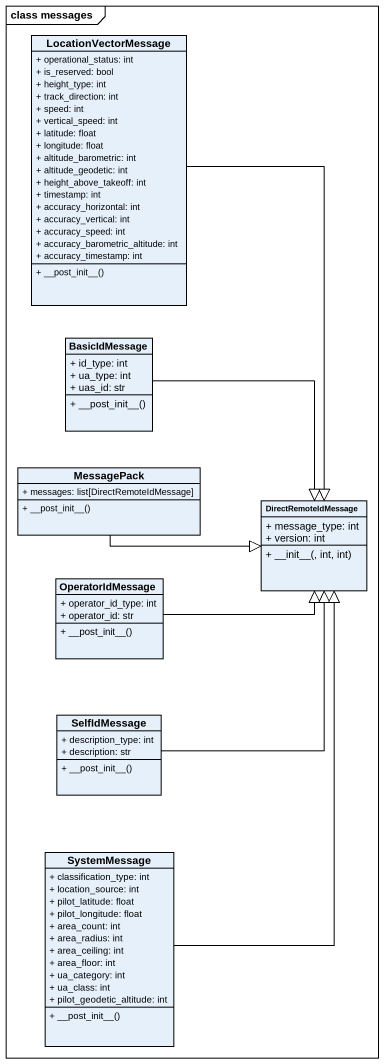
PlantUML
@startuml
mainframe class messages
hide circle
hide empty members
skinparam classAttributeIconSize 0
class LocationVectorMessage {
  + operational_status: int
  + is_reserved: bool
  + height_type: int
  + track_direction: int
  + speed: int
  + vertical_speed: int
  + latitude: float
  + longitude: float
  + altitude_barometric: int
  + altitude_geodetic: int
  + height_above_takeoff: int
  + timestamp: int
  + accuracy_horizontal: int
  + accuracy_vertical: int
  + accuracy_speed: int
  + accuracy_barometric_altitude: int
  + accuracy_timestamp: int
  + ~__post_init~__()
}
class BasicIdMessage {
  + id_type: int
  + ua_type: int
  + uas_id: str
  + ~__post_init~__()
}
class MessagePack {
  + messages: list[DirectRemoteIdMessage]
  + ~__post_init~__()
}
class DirectRemoteIdMessage {
  + message_type: int
  + version: int
  + ~__init~__(, int, int)
}
class OperatorIdMessage {
  + operator_id_type: int
  + operator_id: str
  + ~__post_init~__()
}
class SelfIdMessage {
  + description_type: int
  + description: str
  + ~__post_init~__()
}
class SystemMessage {
  + classification_type: int
  + location_source: int
  + pilot_latitude: float
  + pilot_longitude: float
  + area_count: int
  + area_radius: int
  + area_ceiling: int
  + area_floor: int
  + ua_category: int
  + ua_class: int
  + pilot_geodetic_altitude: int
  + ~__post_init~__()
}
LocationVectorMessage --|> DirectRemoteIdMessage
BasicIdMessage --|> DirectRemoteIdMessage
MessagePack -right-|> DirectRemoteIdMessage
OperatorIdMessage -right-|> DirectRemoteIdMessage
SelfIdMessage -up-|> DirectRemoteIdMessage
SystemMessage -up-|> DirectRemoteIdMessage
@enduml
